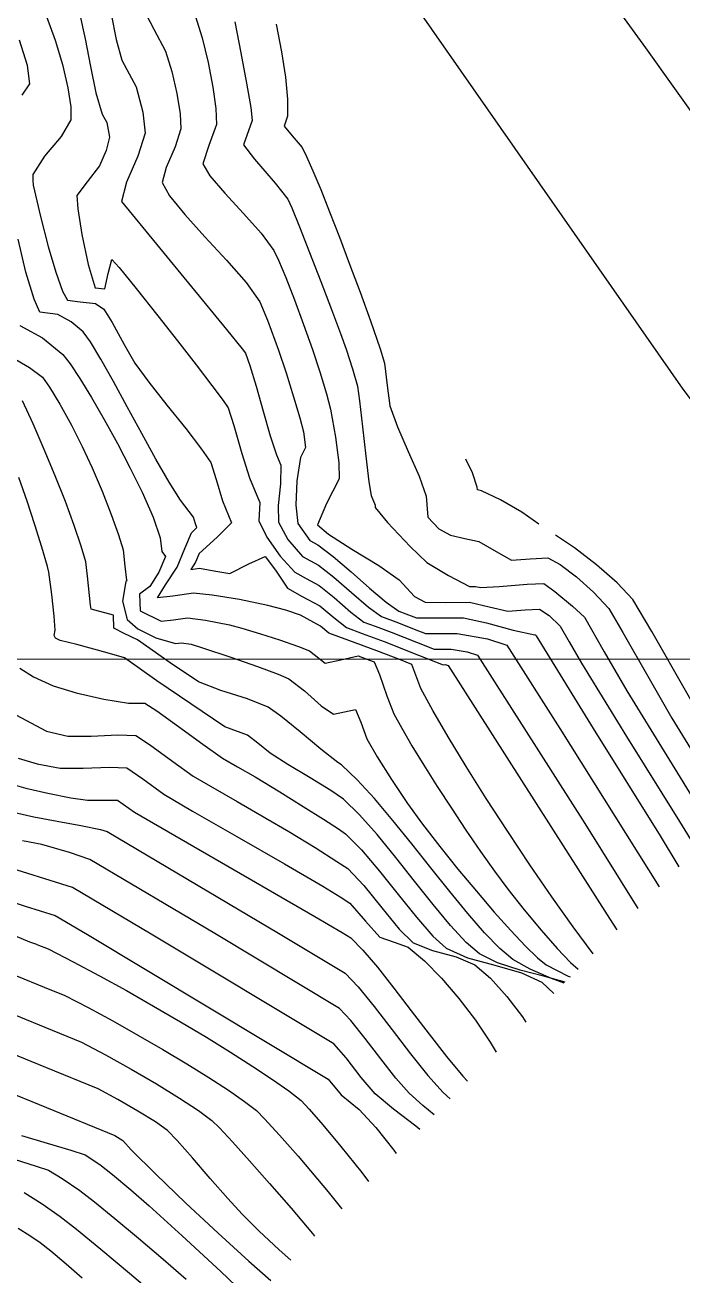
# Model space of a CAD drawing. Extents: x 61466 to 63015, y 108404 to 110397.
# Drawn here: x 62523.82 to 62549.08, y 109081.38 to 109129.42 of the extents above; entities that cross this region are included whole.
import ezdxf

# ---------------------------------------------------------------- set-up
doc = ezdxf.new("R2010")
doc.units = 0
doc.header["$LTSCALE"] = 1.000015
doc.header["$MEASUREMENT"] = 0
for name, color, linetype in [('coordinate', 2, 'Continuous'), ('curve livello 5m', 7, 'Continuous'), ('Strade', 7, 'Continuous')]:
    doc.layers.add(name, color=color, linetype=linetype)
doc.layers.add('no_plot', color=5, linetype='Continuous', plot=False)

msp = doc.modelspace()

# ---------------------------------------------------------------- linework, layer by layer
at = {"layer": 'coordinate', "linetype": 'Continuous', "lineweight": 0}
msp.add_line((62494.639, 109105.071), (62587, 109105.071), dxfattribs=at)
at = {"layer": 'curve livello 5m', "color": 2, "flags": 128}
for points in [[(62525.919, 109129.877), (62526.131, 109128.889), (62526.336, 109127.822), (62526.551, 109126.811), (62526.79, 109125.992), (62526.79, 109125.992), (62526.963, 109125.669), (62527.071, 109125.111), (62526.941, 109124.595), (62526.692, 109124.007), (62526.692, 109124.007), (62526.211, 109123.398), (62525.82, 109122.873), (62525.82, 109122.873), (62525.853, 109122.357), (62526.013, 109121.375), (62526.251, 109120.22), (62526.251, 109120.22), (62526.518, 109119.326), (62526.893, 109119.281), (62527.025, 109119.878), (62527.16, 109120.419), (62527.16, 109120.419), (62527.439, 109120.102), (62528.094, 109119.301), (62528.929, 109118.256), (62528.929, 109118.256), (62529.689, 109117.288), (62530.404, 109116.365), (62531.01, 109115.572), (62531.442, 109114.994), (62531.634, 109114.716), (62531.634, 109114.716), (62531.855, 109114.045), (62532.164, 109112.959), (62532.45, 109112.03), (62532.45, 109112.03), (62532.674, 109111.499), (62532.845, 109111.078), (62532.845, 109111.078), (62532.817, 109110.374), (62533.119, 109109.752), (62533.632, 109109.022), (62534.202, 109108.404), (62534.202, 109108.404), (62534.627, 109108.166), (62535.132, 109107.893), (62535.132, 109107.893), (62535.705, 109107.435), (62536.353, 109106.873), (62536.849, 109106.491), (62536.849, 109106.491), (62537.288, 109106.328), (62537.904, 109106.101), (62537.904, 109106.101), (62538.869, 109105.721), (62539.555, 109105.454), (62539.555, 109105.454), (62540.207, 109105.457), (62540.822, 109105.347), (62541.216, 109105.216), (62541.216, 109105.216), (62545.338, 109098.756), (62547.383, 109095.494)], [(62533.473, 109129.454), (62533.68, 109128.394), (62533.831, 109127.412), (62533.914, 109126.565), (62533.92, 109125.913), (62533.92, 109125.913), (62533.791, 109125.537), (62534.089, 109125.16), (62534.472, 109124.708), (62534.472, 109124.708), (62534.647, 109124.363), (62534.89, 109123.815), (62535.19, 109123.097), (62535.533, 109122.24), (62535.908, 109121.276), (62536.303, 109120.237), (62536.704, 109119.154), (62537.099, 109118.06), (62537.476, 109116.986), (62537.476, 109116.986), (62537.644, 109116.432), (62537.747, 109115.581), (62537.847, 109114.794), (62537.847, 109114.794), (62538.136, 109113.986), (62538.557, 109113.035), (62538.972, 109112.096), (62539.242, 109111.322), (62539.242, 109111.322), (62539.307, 109110.525), (62539.732, 109110.072), (62540.183, 109109.822), (62540.729, 109109.706), (62541.269, 109109.591), (62541.269, 109109.591), (62541.93, 109109.199), (62542.524, 109108.862), (62542.524, 109108.862), (62543.241, 109108.915), (62543.925, 109108.954), (62543.925, 109108.954), (62544.397, 109108.699), (62545.017, 109108.231), (62545.674, 109107.641), (62546.26, 109107.018), (62546.26, 109107.018), (62546.807, 109106.091), (62547.812, 109104.322), (62548.693, 109102.795), (62548.693, 109102.795), (62549.511, 109101.464)], [(62544.555, 109092.631), (62544.066, 109092.803), (62543.238, 109093.166), (62542.576, 109093.54), (62542.576, 109093.54), (62542.073, 109093.956), (62541.49, 109094.556), (62540.843, 109095.301), (62540.151, 109096.146), (62539.43, 109097.052), (62538.697, 109097.976), (62537.969, 109098.876), (62537.264, 109099.711), (62536.598, 109100.438), (62535.989, 109101.015), (62535.852, 109101.101), (62535.193, 109101.613), (62534.395, 109102.272), (62533.656, 109102.878), (62533.175, 109103.23), (62532.376, 109103.545), (62531.347, 109103.87), (62530.487, 109104.198), (62530.487, 109104.198), (62529.408, 109104.932), (62528.153, 109105.804), (62527.63, 109106.056), (62527.244, 109106.253), (62527.228, 109106.762), (62526.504, 109106.949), (62526.363, 109106.986), (62526.345, 109107.144), (62526.224, 109108.249), (62526.163, 109108.804), (62525.987, 109109.411), (62525.717, 109110.2), (62525.377, 109111.118), (62524.986, 109112.11), (62524.566, 109113.122), (62524.139, 109114.1), (62523.725, 109114.99)], [(62523.226, 109100.296), (62523.859, 109100.114), (62523.859, 109100.114), (62524.704, 109099.917), (62525.579, 109099.744), (62526.22, 109099.647), (62526.22, 109099.647), (62526.859, 109099.658), (62527.384, 109099.656), (62527.384, 109099.656), (62528.034, 109099.197), (62534.97, 109095.181), (62536.01, 109094.566), (62536.342, 109094.366), (62536.809, 109093.897), (62537.372, 109093.235), (62538.003, 109092.437), (62538.674, 109091.562), (62539.359, 109090.668), (62540.028, 109089.813), (62540.655, 109089.054), (62540.833, 109088.861)], [(62523.42, 109094.455), (62523.992, 109094.211), (62524.261, 109094.124), (62524.278, 109094.116), (62524.71, 109093.94), (62525.671, 109093.448), (62526.682, 109092.91), (62527.722, 109092.338), (62528.769, 109091.745), (62529.8, 109091.145), (62530.794, 109090.55), (62531.729, 109089.974), (62532.583, 109089.43), (62533.334, 109088.931), (62533.96, 109088.491), (62534.44, 109088.121), (62534.44, 109088.121), (62534.751, 109087.787), (62535.272, 109087.187), (62535.272, 109087.187), (62535.965, 109086.348), (62536.768, 109085.35), (62537.032, 109085.013)], [(62523.687, 109086.777), (62524.675, 109086.487), (62525.583, 109086.218), (62526.134, 109086.028), (62526.134, 109086.028), (62526.696, 109085.664), (62527.191, 109085.273), (62527.895, 109084.687), (62528.598, 109084.081), (62528.598, 109084.081), (62529.871, 109082.93), (62531.347, 109081.554), (62532.511, 109080.436)]]:
    msp.add_lwpolyline(points, dxfattribs=at)
at = {"layer": 'no_plot', "flags": 128}
for points in [[(62528.308, 109130.137), (62528.777, 109129.263), (62529.23, 109128.412), (62529.466, 109127.635), (62529.659, 109126.786), (62529.783, 109126.005), (62529.811, 109125.432), (62529.593, 109124.734), (62529.244, 109123.952), (62529.101, 109123.364), (62529.372, 109122.858), (62529.964, 109122.137), (62530.742, 109121.286), (62531.572, 109120.388), (62532.32, 109119.529), (62532.85, 109118.793), (62533.15, 109118.086), (62533.573, 109116.936), (62533.864, 109116.06), (62534.15, 109115.146), (62534.386, 109114.34), (62534.527, 109113.791), (62534.6, 109113.201), (62534.417, 109112.813), (62534.273, 109111.914), (62534.235, 109110.975), (62534.314, 109110.278), (62534.775, 109109.622), (62535.085, 109109.452), (62535.67, 109109.005), (62536.361, 109108.417), (62537.072, 109107.798), (62537.713, 109107.259), (62538.196, 109106.912), (62538.461, 109106.814), (62538.877, 109106.651), (62539.738, 109106.65), (62540.677, 109106.659), (62541.563, 109106.464), (62542.589, 109106.179), (62543.424, 109106.003), (62543.447, 109106.005), (62543.462, 109105.993), (62543.477, 109105.966), (62545.663, 109102.41), (62548.238, 109098.284), (62548.963, 109097.093)], [(62524.648, 109129.745), (62524.978, 109128.839), (62525.259, 109127.895), (62525.47, 109127.007), (62525.587, 109126.27), (62525.59, 109125.78), (62525.212, 109125.131), (62524.578, 109124.38), (62524.13, 109123.674), (62524.123, 109123.443), (62524.143, 109123.268), (62524.415, 109122.061), (62524.714, 109120.91), (62525.009, 109119.922), (62525.267, 109119.202), (62525.458, 109118.856), (62525.947, 109118.785), (62526.533, 109118.725), (62526.848, 109118.512), (62527.168, 109117.996), (62527.631, 109117.149), (62528.05, 109116.43), (62528.582, 109115.705), (62529.28, 109114.821), (62530.005, 109113.918), (62530.614, 109113.137), (62530.965, 109112.617), (62531.168, 109111.963), (62531.411, 109111.149), (62531.762, 109110.303), (62531.212, 109109.756), (62530.513, 109109.118), (62530.382, 109108.797), (62530.198, 109108.513), (62530.533, 109108.556), (62531.155, 109108.447), (62531.699, 109108.362), (62532.429, 109108.733), (62533.06, 109109.011), (62533.457, 109108.479), (62533.915, 109107.795), (62534.482, 109107.477), (62535.155, 109107.113), (62535.691, 109106.671), (62536.176, 109106.28), (62536.779, 109106.056), (62537.625, 109105.744), (62538.952, 109105.223), (62539.895, 109104.855), (62539.972, 109104.856), (62540.091, 109104.827), (62546.294, 109095.106), (62546.568, 109094.669)], [(62527.132, 109129.836), (62527.328, 109128.858), (62527.549, 109128.065), (62527.827, 109127.546), (62528.097, 109127.04), (62528.351, 109126.075), (62528.441, 109125.271), (62528.164, 109124.383), (62527.72, 109123.388), (62527.537, 109122.639), (62531.571, 109117.723), (62532.175, 109116.984), (62532.304, 109116.815), (62532.472, 109116.349), (62532.709, 109115.546), (62532.981, 109114.586), (62533.253, 109113.647), (62533.489, 109112.91), (62533.654, 109112.513), (62533.646, 109111.798), (62533.553, 109110.965), (62533.565, 109110.326), (62533.927, 109109.668), (62534.489, 109109.013), (62535.108, 109108.672), (62535.691, 109108.219), (62536.377, 109107.627), (62537.032, 109107.065), (62537.522, 109106.702), (62538.183, 109106.457), (62538.787, 109106.22), (62539.216, 109106.053), (62539.803, 109106.052), (62540.442, 109106.058), (62541.6, 109105.851), (62542.341, 109105.605), (62544.382, 109102.406), (62548.199, 109096.32)], [(62530.364, 109129.783), (62530.632, 109128.923), (62530.868, 109127.974), (62531.05, 109127.035), (62531.161, 109126.207), (62531.181, 109125.592), (62530.892, 109124.795), (62530.664, 109124.088), (62530.932, 109123.626), (62531.508, 109122.957), (62532.222, 109122.186), (62532.906, 109121.42), (62533.391, 109120.765), (62533.571, 109120.385), (62533.845, 109119.723), (62534.177, 109118.869), (62534.532, 109117.915), (62534.874, 109116.952), (62535.156, 109116.094), (62535.413, 109115.249), (62535.566, 109114.671), (62535.76, 109113.592), (62535.883, 109112.6), (62535.898, 109111.991), (62535.419, 109111.041), (62535.064, 109110.231), (62535.064, 109110.231), (62535.486, 109109.869), (62536.393, 109109.297), (62537.423, 109108.662), (62538.21, 109108.108), (62538.801, 109107.478), (62539.208, 109107.253), (62540, 109107.249), (62540.912, 109107.26), (62541.664, 109107.078), (62542.386, 109106.908), (62543.047, 109106.959), (62543.606, 109106.988), (62543.975, 109106.744), (62544.394, 109106.334), (62544.742, 109105.736), (62545.216, 109104.909), (62546.946, 109102.095), (62548.983, 109098.83), (62549.63, 109097.768)], [(62531.883, 109129.546), (62532.124, 109128.355), (62532.343, 109127.185), (62532.499, 109126.248), (62532.55, 109125.752), (62532.228, 109124.813), (62532.65, 109124.267), (62533.434, 109123.349), (62533.931, 109122.736), (62534.077, 109122.401), (62534.372, 109121.667), (62534.763, 109120.676), (62535.193, 109119.569), (62535.609, 109118.489), (62535.954, 109117.575), (62536.175, 109116.969), (62536.408, 109116.221), (62536.605, 109115.551), (62536.685, 109114.987), (62536.801, 109113.99), (62536.93, 109112.856), (62537.046, 109111.88), (62537.124, 109111.357), (62537.278, 109110.974), (62537.285, 109110.886), (62537.762, 109110.317), (62538.628, 109109.395), (62539.267, 109108.775), (62540.109, 109108.276), (62540.916, 109107.86), (62541.147, 109107.861), (62541.347, 109107.813), (62542.052, 109107.855), (62543.132, 109107.945), (62543.766, 109107.971), (62544.187, 109107.665), (62544.87, 109107.099), (62545.327, 109106.676), (62545.327, 109106.676), (62546.091, 109105.354), (62546.955, 109103.852), (62548.909, 109100.687), (62550.293, 109098.44)], [(62523.719, 109126.725), (62524.012, 109127.158), (62524.012, 109127.158), (62523.921, 109127.862), (62523.613, 109128.841)], [(62545.664, 109093.753), (62545.661, 109093.757), (62545.661, 109093.757), (62544.899, 109094.786), (62544.08, 109095.939), (62543.231, 109097.173), (62542.381, 109098.446), (62541.554, 109099.717), (62540.78, 109100.944), (62540.085, 109102.084), (62539.497, 109103.095), (62539.042, 109103.937), (62539.042, 109103.937), (62538.687, 109104.863), (62538.259, 109105.035), (62537.347, 109105.387), (62537.347, 109105.387), (62536.27, 109105.784), (62535.502, 109106.069), (62535.502, 109106.069), (62535.178, 109106.334), (62534.413, 109106.755), (62533.849, 109106.943), (62533.152, 109107.131), (62533.152, 109107.131), (62532.072, 109107.353), (62531.016, 109107.528), (62530.301, 109107.604), (62530.301, 109107.604), (62529.5, 109107.485), (62528.92, 109107.427), (62528.92, 109107.427), (62529.224, 109107.919), (62529.678, 109108.601), (62529.678, 109108.601), (62529.964, 109109.313), (62530.219, 109109.923), (62530.219, 109109.923), (62530.432, 109110.125), (62530.372, 109110.269), (62530.296, 109110.518), (62529.8, 109111.167), (62529.365, 109111.867), (62528.858, 109112.75), (62528.312, 109113.738), (62527.756, 109114.758), (62527.222, 109115.734), (62526.742, 109116.59), (62526.344, 109117.25), (62526.062, 109117.641), (62526.062, 109117.641), (62525.598, 109118.017), (62525.082, 109118.302), (62525.082, 109118.302), (62524.398, 109118.385), (62524.17, 109118.888), (62523.861, 109119.927), (62523.562, 109121.191)], [(62523.631, 109117.879), (62524.496, 109117.401), (62525.276, 109116.769), (62525.556, 109116.41), (62525.933, 109115.842), (62526.379, 109115.111), (62526.869, 109114.264), (62527.375, 109113.345), (62527.87, 109112.403), (62528.329, 109111.482), (62528.744, 109110.521), (62529.022, 109109.723), (62529.079, 109109.206), (62529.223, 109109.013), (62528.973, 109108.405), (62528.616, 109107.851), (62528.225, 109107.564), (62528.246, 109106.924), (62529.06, 109106.523), (62529.533, 109106.578), (62530.069, 109106.652), (62530.758, 109106.565), (62531.679, 109106.385), (62532.163, 109106.254), (62532.877, 109106.041), (62533.605, 109105.81), (62534.343, 109105.556), (62534.764, 109105.393), (62535.36, 109104.918), (62535.969, 109105.041), (62536.631, 109105.192), (62537.068, 109105.031), (62537.24, 109104.963), (62537.455, 109104.482), (62537.734, 109103.663), (62538.006, 109102.969), (62538.306, 109102.413), (62538.695, 109101.744), (62539.154, 109100.991), (62539.666, 109100.18), (62540.212, 109099.341), (62540.774, 109098.499), (62541.335, 109097.683), (62541.876, 109096.922), (62542.38, 109096.241), (62543.007, 109095.443), (62543.662, 109094.656), (62544.279, 109093.956), (62544.791, 109093.418), (62545.081, 109093.163)], [(62523.321, 109116.667), (62523.995, 109116.262), (62524.49, 109115.898), (62524.769, 109115.511), (62525.167, 109114.856), (62525.61, 109114.056), (62526.027, 109113.236), (62526.402, 109112.418), (62526.784, 109111.517), (62527.134, 109110.627), (62527.417, 109109.844), (62527.593, 109109.263), (62527.656, 109108.642), (62527.721, 109108.096), (62527.734, 109108.078), (62527.698, 109108.052), (62527.568, 109107.297), (62527.745, 109106.588), (62528.167, 109106.226), (62528.857, 109105.886), (62529.607, 109105.671), (62529.838, 109105.7), (62530.205, 109105.639), (62530.645, 109105.508), (62531.74, 109105.139), (62532.763, 109104.779), (62533.558, 109104.485), (62533.97, 109104.312), (62534.561, 109103.855), (62535.21, 109103.275), (62535.681, 109102.951), (62536.534, 109103.134), (62536.728, 109102.654), (62536.969, 109102.002), (62537.358, 109101.317), (62537.909, 109100.44), (62538.522, 109099.525), (62539.099, 109098.726), (62539.764, 109097.868), (62540.465, 109097), (62541.174, 109096.152), (62541.862, 109095.357), (62542.502, 109094.645), (62543.066, 109094.049), (62543.526, 109093.599), (62543.855, 109093.328), (62544.7, 109092.892), (62544.784, 109092.863)], [(62543.581, 109110.247), (62542.919, 109110.71), (62542.1, 109111.185), (62541.37, 109111.53), (62541.37, 109111.53), (62541.215, 109111.564), (62541.206, 109111.671), (62541.021, 109112.219), (62540.775, 109112.744)], [(62544.591, 109092.667), (62543.808, 109092.876), (62542.852, 109093.129), (62541.983, 109093.411), (62541.298, 109093.752), (62541.298, 109093.752), (62540.788, 109094.189), (62540.184, 109094.842), (62539.513, 109095.647), (62538.8, 109096.54), (62538.073, 109097.455), (62537.357, 109098.328), (62536.68, 109099.093), (62536.068, 109099.686), (62536.068, 109099.686), (62535.574, 109100.023), (62534.782, 109100.504), (62533.929, 109101.019), (62533.252, 109101.457), (62533.252, 109101.457), (62532.777, 109101.838), (62532.381, 109102.149), (62532.381, 109102.149), (62531.507, 109102.464), (62528.895, 109104.241), (62527.642, 109105.112), (62526.987, 109105.314), (62525.81, 109105.633), (62525.81, 109105.633), (62525.169, 109105.782), (62525.001, 109105.87), (62524.946, 109105.974), (62524.979, 109106.183), (62524.948, 109106.722), (62524.857, 109107.548), (62524.734, 109108.413), (62524.734, 109108.413), (62524.688, 109108.628), (62524.47, 109109.371), (62524.202, 109110.221), (62523.902, 109111.128), (62523.587, 109112.042)], [(62551.619, 109099.783), (62551.509, 109099.992), (62551.22, 109100.467), (62550.794, 109101.149), (62550.432, 109101.738), (62550.432, 109101.738), (62549.259, 109103.771), (62547.92, 109106.125), (62547.192, 109107.359), (62547.192, 109107.359), (62546.58, 109107.995), (62545.786, 109108.695), (62544.95, 109109.346), (62544.213, 109109.83)], [(62523.621, 109104.725), (62524.144, 109104.393), (62524.91, 109104.045), (62525.787, 109103.778), (62526.858, 109103.528), (62527.804, 109103.371), (62528.434, 109103.376), (62528.886, 109103.086), (62529.72, 109102.481), (62530.656, 109101.797), (62531.414, 109101.27), (62531.992, 109100.935), (62532.671, 109100.543), (62533.615, 109099.968), (62534.519, 109099.409), (62535.298, 109098.92), (62535.868, 109098.552), (62536.148, 109098.357), (62536.764, 109097.741), (62537.453, 109096.927), (62538.17, 109096.028), (62538.868, 109095.159), (62539.5, 109094.433), (62540.019, 109093.964), (62540.836, 109093.603), (62541.878, 109093.315), (62542.907, 109093.028), (62543.686, 109092.67), (62544.154, 109092.224)], [(62523.472, 109102.93), (62524.651, 109102.308), (62525.473, 109102.116), (62526.362, 109102.114), (62527.396, 109102.164), (62528.084, 109102.136), (62528.603, 109101.79), (62529.501, 109101.133), (62530.288, 109100.579), (62530.952, 109100.184), (62531.98, 109099.596), (62533.082, 109098.966), (62533.97, 109098.447), (62534.98, 109097.829), (62535.816, 109097.303), (62536.227, 109097.028), (62536.847, 109096.375), (62537.54, 109095.516), (62538.205, 109094.7), (62538.741, 109094.176), (62539.488, 109093.876), (62540.403, 109093.633), (62541.121, 109093.336), (62541.719, 109092.814), (62542.35, 109092.117), (62542.951, 109091.33), (62543.077, 109091.133)], [(62523.56, 109101.26), (62524.289, 109101.052), (62525.177, 109100.877), (62526.056, 109100.876), (62527.077, 109100.92), (62527.734, 109100.896), (62528.35, 109100.468), (62529.161, 109099.888), (62530.262, 109099.233), (62531.968, 109098.257), (62533.797, 109097.212), (62535.269, 109096.352), (62535.943, 109095.937), (62536.306, 109095.699), (62536.91, 109095.004), (62537.462, 109094.388), (62538.017, 109094.194), (62538.557, 109094.002), (62539.177, 109093.483), (62539.838, 109092.814), (62540.502, 109092.042), (62541.137, 109091.21), (62541.707, 109090.365), (62541.933, 109089.976)], [(62523.429, 109099.175), (62524.157, 109099.018), (62525.062, 109098.852), (62525.973, 109098.685), (62526.722, 109098.525), (62526.983, 109098.444), (62533.563, 109094.548), (62536.126, 109093.01), (62536.627, 109092.49), (62537.246, 109091.73), (62537.934, 109090.836), (62538.64, 109089.917), (62539.313, 109089.076), (62539.903, 109088.423), (62540.169, 109088.19)], [(62539.556, 109087.569), (62539.119, 109087.922), (62538.592, 109088.396), (62538.592, 109088.396), (62538.082, 109088.972), (62537.496, 109089.716), (62536.897, 109090.498), (62536.348, 109091.188), (62535.91, 109091.654), (62535.91, 109091.654), (62531.117, 109094.53), (62526.316, 109097.372), (62525.528, 109097.645), (62524.464, 109097.947), (62524.464, 109097.947), (62523.725, 109098.093)], [(62538.997, 109087.003), (62538.843, 109087.132), (62537.985, 109087.782), (62537.282, 109088.37), (62537.282, 109088.37), (62536.751, 109088.998), (62536.165, 109089.76), (62535.694, 109090.299), (62535.694, 109090.299), (62528.67, 109094.512), (62525.649, 109096.301), (62522.85, 109097.17)], [(62521.28, 109096.416), (62523.831, 109095.587), (62524.982, 109095.229), (62526.224, 109094.494), (62535.478, 109088.943), (62535.972, 109088.343), (62536.672, 109087.778), (62537.304, 109087.078), (62537.999, 109086.214), (62538.091, 109086.086)], [(62523.491, 109092.908), (62524.556, 109092.474), (62525.352, 109092.147), (62526.248, 109091.687), (62527.195, 109091.177), (62528.164, 109090.635), (62529.123, 109090.08), (62530.044, 109089.529), (62530.894, 109089.002), (62531.645, 109088.515), (62532.265, 109088.088), (62532.725, 109087.738), (62533.036, 109087.421), (62533.604, 109086.794), (62534.319, 109085.98), (62535.072, 109085.103), (62535.475, 109084.616), (62535.941, 109084.038), (62535.997, 109083.965)], [(62522.704, 109091.699), (62524.587, 109090.932), (62525.994, 109090.355), (62526.923, 109089.871), (62527.907, 109089.326), (62528.878, 109088.76), (62529.765, 109088.215), (62530.499, 109087.733), (62531.01, 109087.355), (62531.295, 109087.075), (62531.795, 109086.537), (62532.457, 109085.802), (62533.226, 109084.931), (62534.049, 109083.983), (62534.873, 109083.019), (62534.958, 109082.914)], [(62534.045, 109081.989), (62533.595, 109082.387), (62532.814, 109083.116), (62532.165, 109083.751), (62532.165, 109083.751), (62531.614, 109084.352), (62530.941, 109085.125), (62530.257, 109085.921), (62529.671, 109086.587), (62529.295, 109086.972), (62529.295, 109086.972), (62528.842, 109087.295), (62528.165, 109087.717), (62527.388, 109088.164), (62526.637, 109088.562), (62526.637, 109088.562), (62524.618, 109089.391), (62521.916, 109090.491)], [(62521.129, 109089.283), (62524.649, 109087.849), (62527.279, 109086.77), (62527.58, 109086.589), (62527.906, 109086.224), (62528.85, 109085.287), (62530.006, 109084.18), (62531.244, 109083.026), (62532.429, 109081.95), (62533.275, 109081.21)], [(62523.41, 109085.863), (62524.256, 109085.605), (62524.727, 109085.44), (62525.253, 109085.127), (62525.934, 109084.659), (62526.491, 109084.227), (62527.277, 109083.589), (62528.192, 109082.828), (62529.138, 109082.025), (62530.017, 109081.261)], [(62529.012, 109080.493), (62527.845, 109081.481), (62526.737, 109082.403), (62525.806, 109083.161), (62525.171, 109083.654), (62525.171, 109083.654), (62524.483, 109084.136), (62523.797, 109084.58)], [(62526.027, 109081.303), (62525.41, 109081.832), (62524.811, 109082.33), (62524.409, 109082.65), (62524.409, 109082.65), (62524.012, 109082.918), (62523.555, 109083.202)]]:
    msp.add_lwpolyline(points, dxfattribs=at)
at = {"layer": 'Strade', "linetype": 'Continuous', "flags": 128}
for points in [[(62465.106, 109206.201), (62472.482, 109203.218), (62479.72, 109200.112), (62486.386, 109196.835), (62486.942, 109196.323), (62487.275, 109195.736), (62488.124, 109192.019), (62488.838, 109190.328), (62490.381, 109188.618), (62495.573, 109185.298), (62503.081, 109180.104), (62510.962, 109173.809), (62518.006, 109167.115), (62524.466, 109160.155), (62530.1, 109153.131), (62534.28, 109147.319), (62535.713, 109145.278), (62537.329, 109142.953), (62542.387, 109135.821), (62547.672, 109128.54), (62554.369, 109119.166), (62559.483, 109112.316), (62561.502, 109109.789)], [(62556.907, 109105.137), (62553.964, 109109.031), (62549.12, 109115.44), (62542.669, 109124.677), (62537.389, 109132.236), (62532.362, 109139.494), (62529.353, 109143.847), (62524.187, 109151.057), (62517.766, 109158.837), (62510.975, 109165.89), (62503.339, 109172.731), (62495.918, 109178.437), (62487.456, 109184.011), (62478.832, 109188.69), (62469.806, 109192.778), (62462.179, 109195.627), (62454.459, 109197.998), (62447.181, 109199.809)]]:
    msp.add_lwpolyline(points, dxfattribs=at)

doc.saveas('drawing.dxf')
